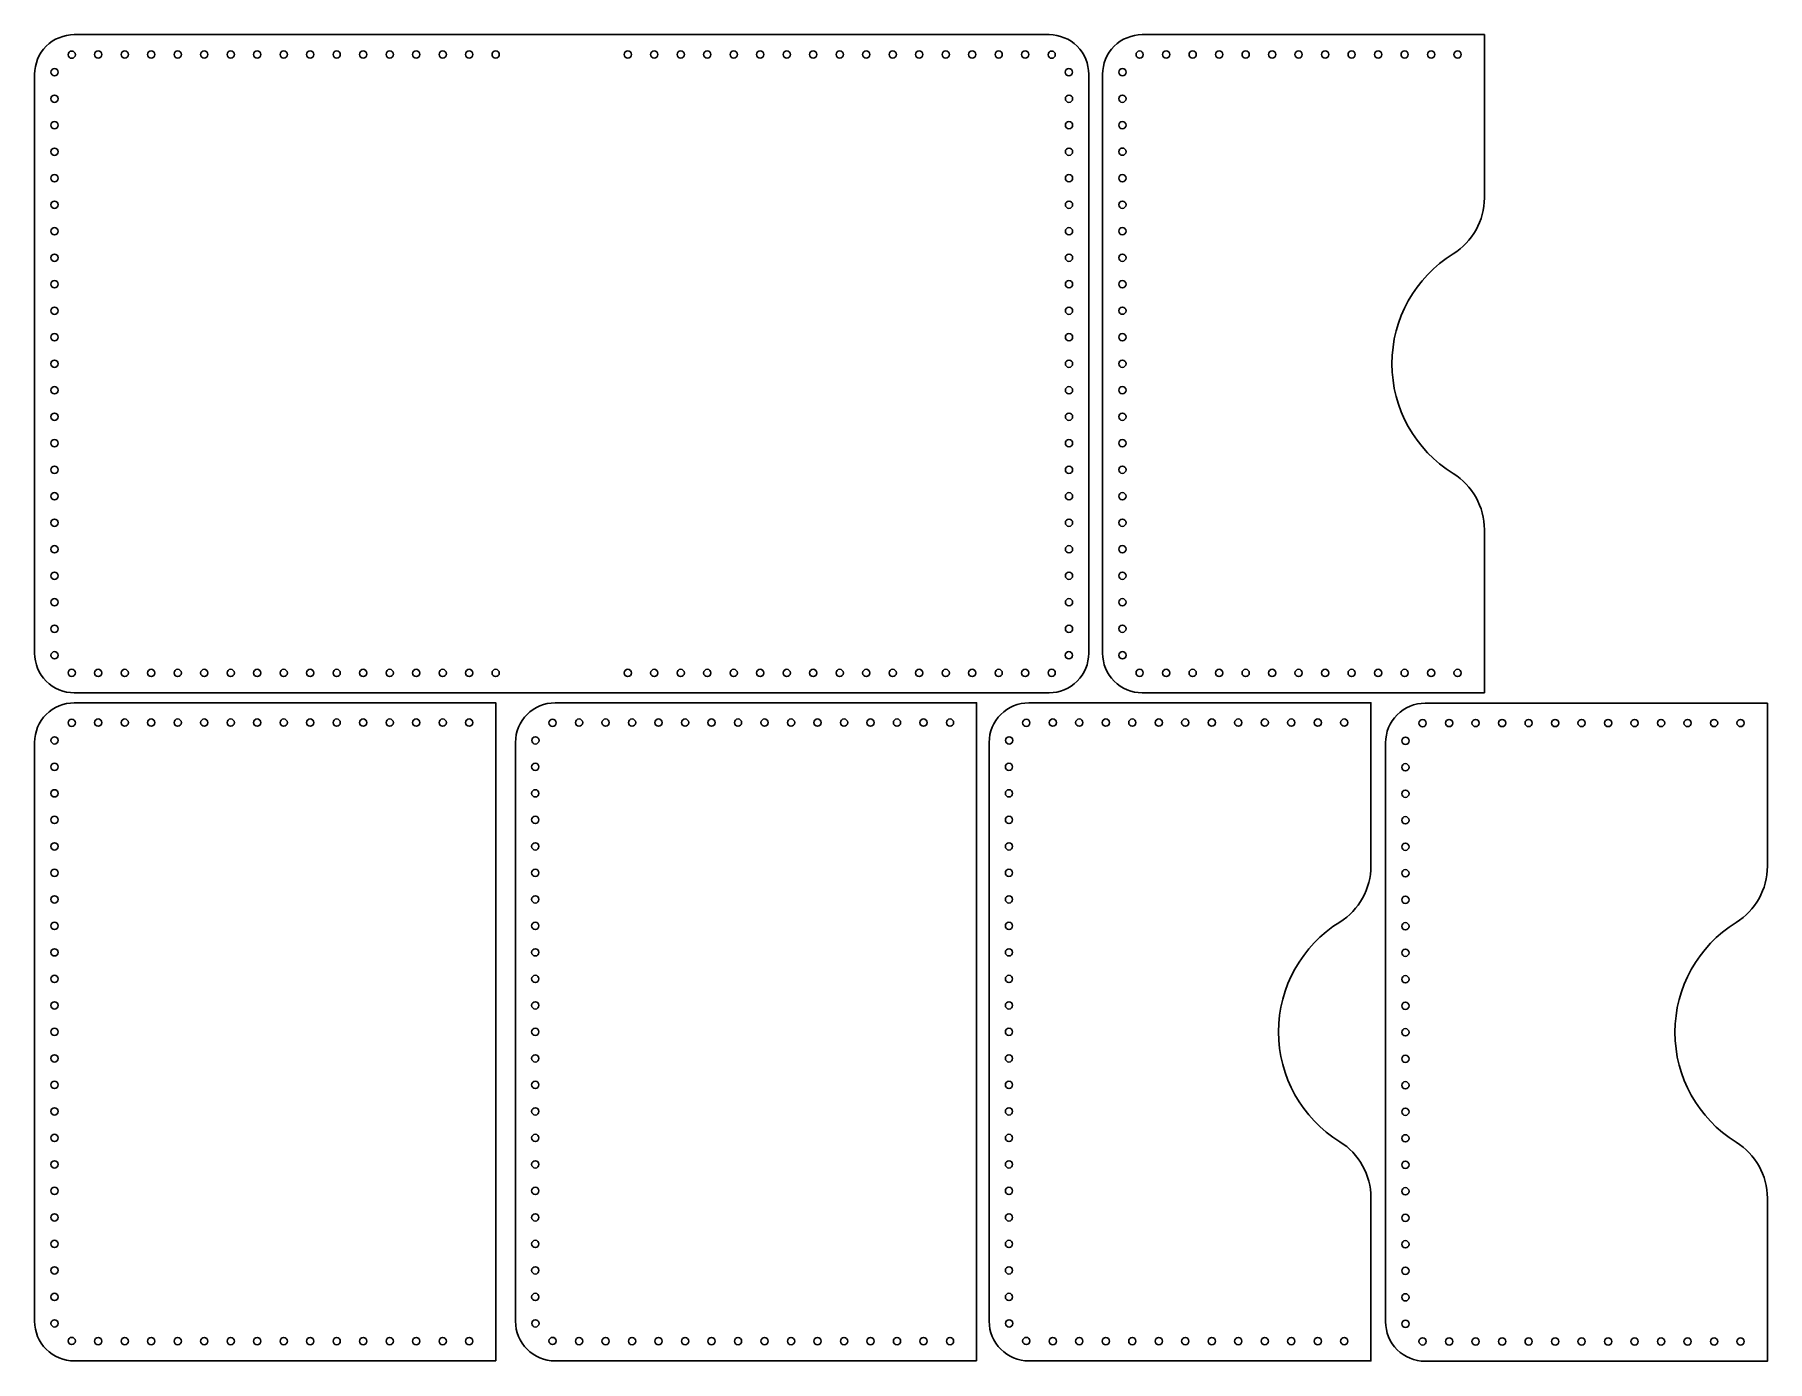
# Model space of a CAD drawing. Header units: millimetres. Extents: x 2404 to 2666, y 1443 to 1644.
import ezdxf

# ---------------------------------------------------------------- set-up
doc = ezdxf.new("R2010")
doc.units = ezdxf.units.MM

# ---------------------------------------------------------------- blocks, each defined once
blk = doc.blocks.new('*U29')
blk.add_circle((0, 0), 0.55)
blk = doc.blocks.new('*U30')
at = {"color": 0, "linetype": 'ByBlock', "lineweight": -2, "transparency": 16777216}
for p, rotation in [((2198.18, 1538.93), 187.3108212034915), ((2202.19, 1538.96), 180), ((2206.21, 1538.96), 180), ((2210.22, 1538.96), 180), ((2214.23, 1538.96), 180), ((2218.25, 1538.96), 180), ((2222.26, 1538.96), 180), ((2226.27, 1538.96), 180), ((2230.29, 1538.96), 180), ((2234.3, 1538.96), 180), ((2238.31, 1538.96), 180), ((2242.33, 1538.96), 180), ((2246.34, 1538.96), 180), ((2250.35, 1538.96), 180), ((2254.37, 1538.96), 180), ((2258.38, 1538.96), 180), ((2262.39, 1538.96), 180), ((2195.58, 1536.27), 263.9591976603784), ((2195.56, 1532.26), 269.9999999999999), ((2195.56, 1528.25), 269.9999999999999), ((2195.56, 1524.23), 269.9999999999999), ((2195.56, 1520.22), 269.9999999999999), ((2195.56, 1516.21), 269.9999999999999), ((2195.56, 1512.19), 269.9999999999999), ((2195.56, 1508.18), 269.9999999999999), ((2195.56, 1504.17), 269.9999999999999), ((2195.56, 1500.15), 269.9999999999999), ((2195.56, 1496.14), 269.9999999999999), ((2195.56, 1492.13), 269.9999999999999), ((2195.56, 1488.11), 269.9999999999999), ((2195.56, 1484.1), 269.9999999999999), ((2195.56, 1480.09), 269.9999999999999), ((2195.56, 1476.07), 269.9999999999999), ((2195.56, 1472.06), 269.9999999999999), ((2195.56, 1468.05), 269.9999999999999), ((2195.56, 1464.03), 269.9999999999999), ((2195.56, 1460.02), 269.9999999999999), ((2195.56, 1456.01), 269.9999999999999), ((2195.56, 1451.99), 269.9999999999999), ((2195.58, 1447.98), 276.0408023396219), ((2198.18, 1445.32), 352.6891787965083)]:
    blk.add_blockref('*U29', p, dxfattribs=dict(at, rotation=rotation))
for p in [(2202.19, 1445.3), (2206.21, 1445.3), (2210.22, 1445.3), (2214.23, 1445.3), (2218.25, 1445.3), (2222.26, 1445.3), (2226.27, 1445.3), (2230.29, 1445.3), (2234.3, 1445.3), (2238.31, 1445.3), (2242.33, 1445.3), (2246.34, 1445.3), (2250.35, 1445.3), (2254.37, 1445.3), (2258.38, 1445.3), (2262.39, 1445.3)]:
    blk.add_blockref('*U29', p, dxfattribs=at)
blk = doc.blocks.new('*U31')
blk.add_circle((0, 0), 0.55)
blk = doc.blocks.new('*U32')
at = {"color": 0, "linetype": 'ByBlock', "lineweight": -2, "transparency": 16777216}
for p, rotation in [((2198.18, 1538.93), 187.3108212034915), ((2202.19, 1538.96), 180), ((2206.21, 1538.96), 180), ((2210.22, 1538.96), 180), ((2214.23, 1538.96), 180), ((2218.25, 1538.96), 180), ((2222.26, 1538.96), 180), ((2226.27, 1538.96), 180), ((2230.29, 1538.96), 180), ((2234.3, 1538.96), 180), ((2238.31, 1538.96), 180), ((2242.33, 1538.96), 180), ((2246.34, 1538.96), 180), ((2250.35, 1538.96), 180), ((2254.37, 1538.96), 180), ((2258.38, 1538.96), 180), ((2262.39, 1538.96), 180), ((2195.58, 1536.27), 263.9591976603784), ((2195.56, 1532.26), 269.9999999999999), ((2195.56, 1528.25), 269.9999999999999), ((2195.56, 1524.23), 269.9999999999999), ((2195.56, 1520.22), 269.9999999999999), ((2195.56, 1516.21), 269.9999999999999), ((2195.56, 1512.19), 269.9999999999999), ((2195.56, 1508.18), 269.9999999999999), ((2195.56, 1504.17), 269.9999999999999), ((2195.56, 1500.15), 269.9999999999999), ((2195.56, 1496.14), 269.9999999999999), ((2195.56, 1492.13), 269.9999999999999), ((2195.56, 1488.11), 269.9999999999999), ((2195.56, 1484.1), 269.9999999999999), ((2195.56, 1480.09), 269.9999999999999), ((2195.56, 1476.07), 269.9999999999999), ((2195.56, 1472.06), 269.9999999999999), ((2195.56, 1468.05), 269.9999999999999), ((2195.56, 1464.03), 269.9999999999999), ((2195.56, 1460.02), 269.9999999999999), ((2195.56, 1456.01), 269.9999999999999), ((2195.56, 1451.99), 269.9999999999999), ((2195.58, 1447.98), 276.0408023396219), ((2198.18, 1445.32), 352.6891787965083)]:
    blk.add_blockref('*U31', p, dxfattribs=dict(at, rotation=rotation))
for p in [(2202.19, 1445.3), (2206.21, 1445.3), (2210.22, 1445.3), (2214.23, 1445.3), (2218.25, 1445.3), (2222.26, 1445.3), (2226.27, 1445.3), (2230.29, 1445.3), (2234.3, 1445.3), (2238.31, 1445.3), (2242.33, 1445.3), (2246.34, 1445.3), (2250.35, 1445.3), (2254.37, 1445.3), (2258.38, 1445.3), (2262.39, 1445.3)]:
    blk.add_blockref('*U31', p, dxfattribs=at)

msp = doc.modelspace()

# ---------------------------------------------------------------- linework, layer by layer
for points in [[(2563.18, 1550.1, -0.414214), (2557.18, 1544.1), (2409.52, 1544.1, -0.414214), (2403.52, 1550.1), (2403.52, 1637.76, -0.414214), (2409.52, 1643.76), (2557.18, 1643.76, -0.414214), (2563.18, 1637.76)], [(2571.28, 1643.76), (2623.11, 1643.76), (2623.11, 1619.06, -0.259748), (2618.37, 1610.56, 0.557083), (2618.37, 1577.3, -0.259748), (2623.11, 1568.8), (2623.11, 1544.1), (2571.28, 1544.1, -0.414214), (2565.28, 1550.1), (2565.28, 1637.76, -0.414214)], [(2473.35, 1442.92), (2409.52, 1442.92, -0.414214), (2403.52, 1448.92), (2403.52, 1536.58, -0.414214), (2409.52, 1542.58), (2473.35, 1542.58)], [(2546.18, 1442.92), (2482.35, 1442.92, -0.414214), (2476.35, 1448.92), (2476.35, 1536.58, -0.414214), (2482.35, 1542.58), (2546.18, 1542.58)], [(2554.1, 1542.58), (2605.93, 1542.58), (2605.93, 1517.88, -0.259748), (2601.2, 1509.38, 0.557083), (2601.2, 1476.12, -0.259748), (2605.93, 1467.62), (2605.93, 1442.92), (2554.1, 1442.92, -0.414214), (2548.1, 1448.92), (2548.1, 1536.58, -0.414214)], [(2614.14, 1542.52), (2665.97, 1542.52), (2665.97, 1517.82, -0.259748), (2661.23, 1509.31, 0.557083), (2661.23, 1476.06, -0.259748), (2665.97, 1467.56), (2665.97, 1442.86), (2614.14, 1442.86, -0.414214), (2608.14, 1448.86), (2608.14, 1536.52, -0.414214)]]:
    msp.add_lwpolyline(points, format="xyb", close=True)
for centre in [(2570.89, 1640.74), (2574.91, 1640.76), (2578.92, 1640.76), (2582.93, 1640.76), (2586.95, 1640.76), (2590.96, 1640.76), (2594.97, 1640.76), (2598.99, 1640.76), (2603, 1640.76), (2607.01, 1640.76), (2611.03, 1640.76), (2615.04, 1640.76), (2619.05, 1640.76), (2568.29, 1638.08), (2568.28, 1634.06), (2568.28, 1630.05), (2568.28, 1626.04), (2568.28, 1622.02), (2568.28, 1618.01), (2568.28, 1614), (2568.28, 1609.98), (2568.28, 1605.97), (2568.28, 1601.96), (2568.28, 1597.94), (2568.28, 1593.93), (2568.28, 1589.92), (2568.28, 1585.9), (2568.28, 1581.89), (2568.28, 1577.88), (2568.28, 1573.86), (2568.28, 1569.85), (2568.28, 1565.84), (2568.28, 1561.82), (2568.28, 1557.81), (2568.28, 1553.8), (2568.29, 1549.78), (2473.35, 1547.1), (2570.89, 1547.12), (2574.91, 1547.1), (2578.92, 1547.1), (2582.93, 1547.1), (2586.95, 1547.1), (2590.96, 1547.1), (2594.97, 1547.1), (2598.99, 1547.1), (2603, 1547.1), (2607.01, 1547.1), (2611.03, 1547.1), (2615.04, 1547.1), (2619.05, 1547.1), (2409.14, 1539.55), (2413.15, 1539.58), (2417.17, 1539.58), (2421.18, 1539.58), (2425.19, 1539.58), (2429.21, 1539.58), (2433.22, 1539.58), (2437.23, 1539.58), (2441.25, 1539.58), (2445.26, 1539.58), (2449.27, 1539.58), (2453.29, 1539.58), (2457.3, 1539.58), (2461.31, 1539.58), (2465.33, 1539.58), (2469.34, 1539.58), (2481.97, 1539.55), (2485.98, 1539.58), (2490, 1539.58), (2494.01, 1539.58), (2498.02, 1539.58), (2502.04, 1539.58), (2506.05, 1539.58), (2510.06, 1539.58), (2514.08, 1539.58), (2518.09, 1539.58), (2522.1, 1539.58), (2526.12, 1539.58), (2530.13, 1539.58), (2534.14, 1539.58), (2538.16, 1539.58), (2542.17, 1539.58), (2553.72, 1539.55), (2557.74, 1539.58), (2561.75, 1539.58), (2565.76, 1539.58), (2569.78, 1539.58), (2573.79, 1539.58), (2577.8, 1539.58), (2581.82, 1539.58), (2585.83, 1539.58), (2589.84, 1539.58), (2593.86, 1539.58), (2597.87, 1539.58), (2601.88, 1539.58), (2613.75, 1539.49), (2617.77, 1539.52), (2621.78, 1539.52), (2625.79, 1539.52), (2629.81, 1539.52), (2633.82, 1539.52), (2637.83, 1539.52), (2641.85, 1539.52), (2645.86, 1539.52), (2649.87, 1539.52), (2653.89, 1539.52), (2657.9, 1539.52), (2661.91, 1539.52), (2406.54, 1536.89), (2479.37, 1536.89), (2551.12, 1536.89), (2611.15, 1536.83), (2406.52, 1532.88), (2479.35, 1532.88), (2551.1, 1532.88), (2611.14, 1532.82), (2406.52, 1528.87), (2479.35, 1528.87), (2551.1, 1528.87), (2611.14, 1528.81), (2406.52, 1524.85), (2479.35, 1524.85), (2551.1, 1524.85), (2611.14, 1524.79), (2406.52, 1520.84), (2479.35, 1520.84), (2551.1, 1520.84), (2611.14, 1520.78), (2406.52, 1516.83), (2479.35, 1516.83), (2551.1, 1516.83), (2611.14, 1516.77), (2406.52, 1512.81), (2479.35, 1512.81), (2551.1, 1512.81), (2611.14, 1512.75), (2406.52, 1508.8), (2479.35, 1508.8), (2551.1, 1508.8), (2611.14, 1508.74), (2406.52, 1504.79), (2479.35, 1504.79), (2551.1, 1504.79), (2611.14, 1504.73), (2406.52, 1500.77), (2479.35, 1500.77), (2551.1, 1500.77), (2611.14, 1500.71), (2406.52, 1496.76), (2479.35, 1496.76), (2551.1, 1496.76), (2611.14, 1496.7), (2406.52, 1492.75), (2479.35, 1492.75), (2551.1, 1492.75), (2611.14, 1492.69), (2406.52, 1488.73), (2479.35, 1488.73), (2551.1, 1488.73), (2611.14, 1488.67), (2406.52, 1484.72), (2479.35, 1484.72), (2551.1, 1484.72), (2611.14, 1484.66), (2406.52, 1480.71), (2479.35, 1480.71), (2551.1, 1480.71), (2611.14, 1480.65), (2406.52, 1476.69), (2479.35, 1476.69), (2551.1, 1476.69), (2611.14, 1476.63), (2406.52, 1472.68), (2479.35, 1472.68), (2551.1, 1472.68), (2611.14, 1472.62), (2406.52, 1468.67), (2479.35, 1468.67), (2551.1, 1468.67), (2611.14, 1468.61), (2406.52, 1464.65), (2479.35, 1464.65), (2551.1, 1464.65), (2611.14, 1464.59), (2406.52, 1460.64), (2479.35, 1460.64), (2551.1, 1460.64), (2611.14, 1460.58), (2406.52, 1456.63), (2479.35, 1456.63), (2551.1, 1456.63), (2611.14, 1456.57), (2406.52, 1452.61), (2479.35, 1452.61), (2551.1, 1452.61), (2611.14, 1452.55), (2406.54, 1448.6), (2479.37, 1448.6), (2551.12, 1448.6), (2611.15, 1448.54), (2409.14, 1445.94), (2413.15, 1445.92), (2417.17, 1445.92), (2421.18, 1445.92), (2425.19, 1445.92), (2429.21, 1445.92), (2433.22, 1445.92), (2437.23, 1445.92), (2441.25, 1445.92), (2445.26, 1445.92), (2449.27, 1445.92), (2453.29, 1445.92), (2457.3, 1445.92), (2461.31, 1445.92), (2465.33, 1445.92), (2469.34, 1445.92), (2481.97, 1445.94), (2485.98, 1445.92), (2490, 1445.92), (2494.01, 1445.92), (2498.02, 1445.92), (2502.04, 1445.92), (2506.05, 1445.92), (2510.06, 1445.92), (2514.08, 1445.92), (2518.09, 1445.92), (2522.1, 1445.92), (2526.12, 1445.92), (2530.13, 1445.92), (2534.14, 1445.92), (2538.16, 1445.92), (2542.17, 1445.92), (2553.72, 1445.94), (2557.74, 1445.92), (2561.75, 1445.92), (2565.76, 1445.92), (2569.78, 1445.92), (2573.79, 1445.92), (2577.8, 1445.92), (2581.82, 1445.92), (2585.83, 1445.92), (2589.84, 1445.92), (2593.86, 1445.92), (2597.87, 1445.92), (2601.88, 1445.92), (2613.75, 1445.88), (2617.77, 1445.86), (2621.78, 1445.86), (2625.79, 1445.86), (2629.81, 1445.86), (2633.82, 1445.86), (2637.83, 1445.86), (2641.85, 1445.86), (2645.86, 1445.86), (2649.87, 1445.86), (2653.89, 1445.86), (2657.9, 1445.86), (2661.91, 1445.86)]:
    msp.add_circle(centre, 0.55)

# ---------------------------------------------------------------- block references
msp.add_blockref('*U30', (210.96, 101.8))
at = {"xscale": -1}
msp.add_blockref('*U32', (4755.75, 101.8), dxfattribs=at)

doc.saveas('drawing.dxf')
